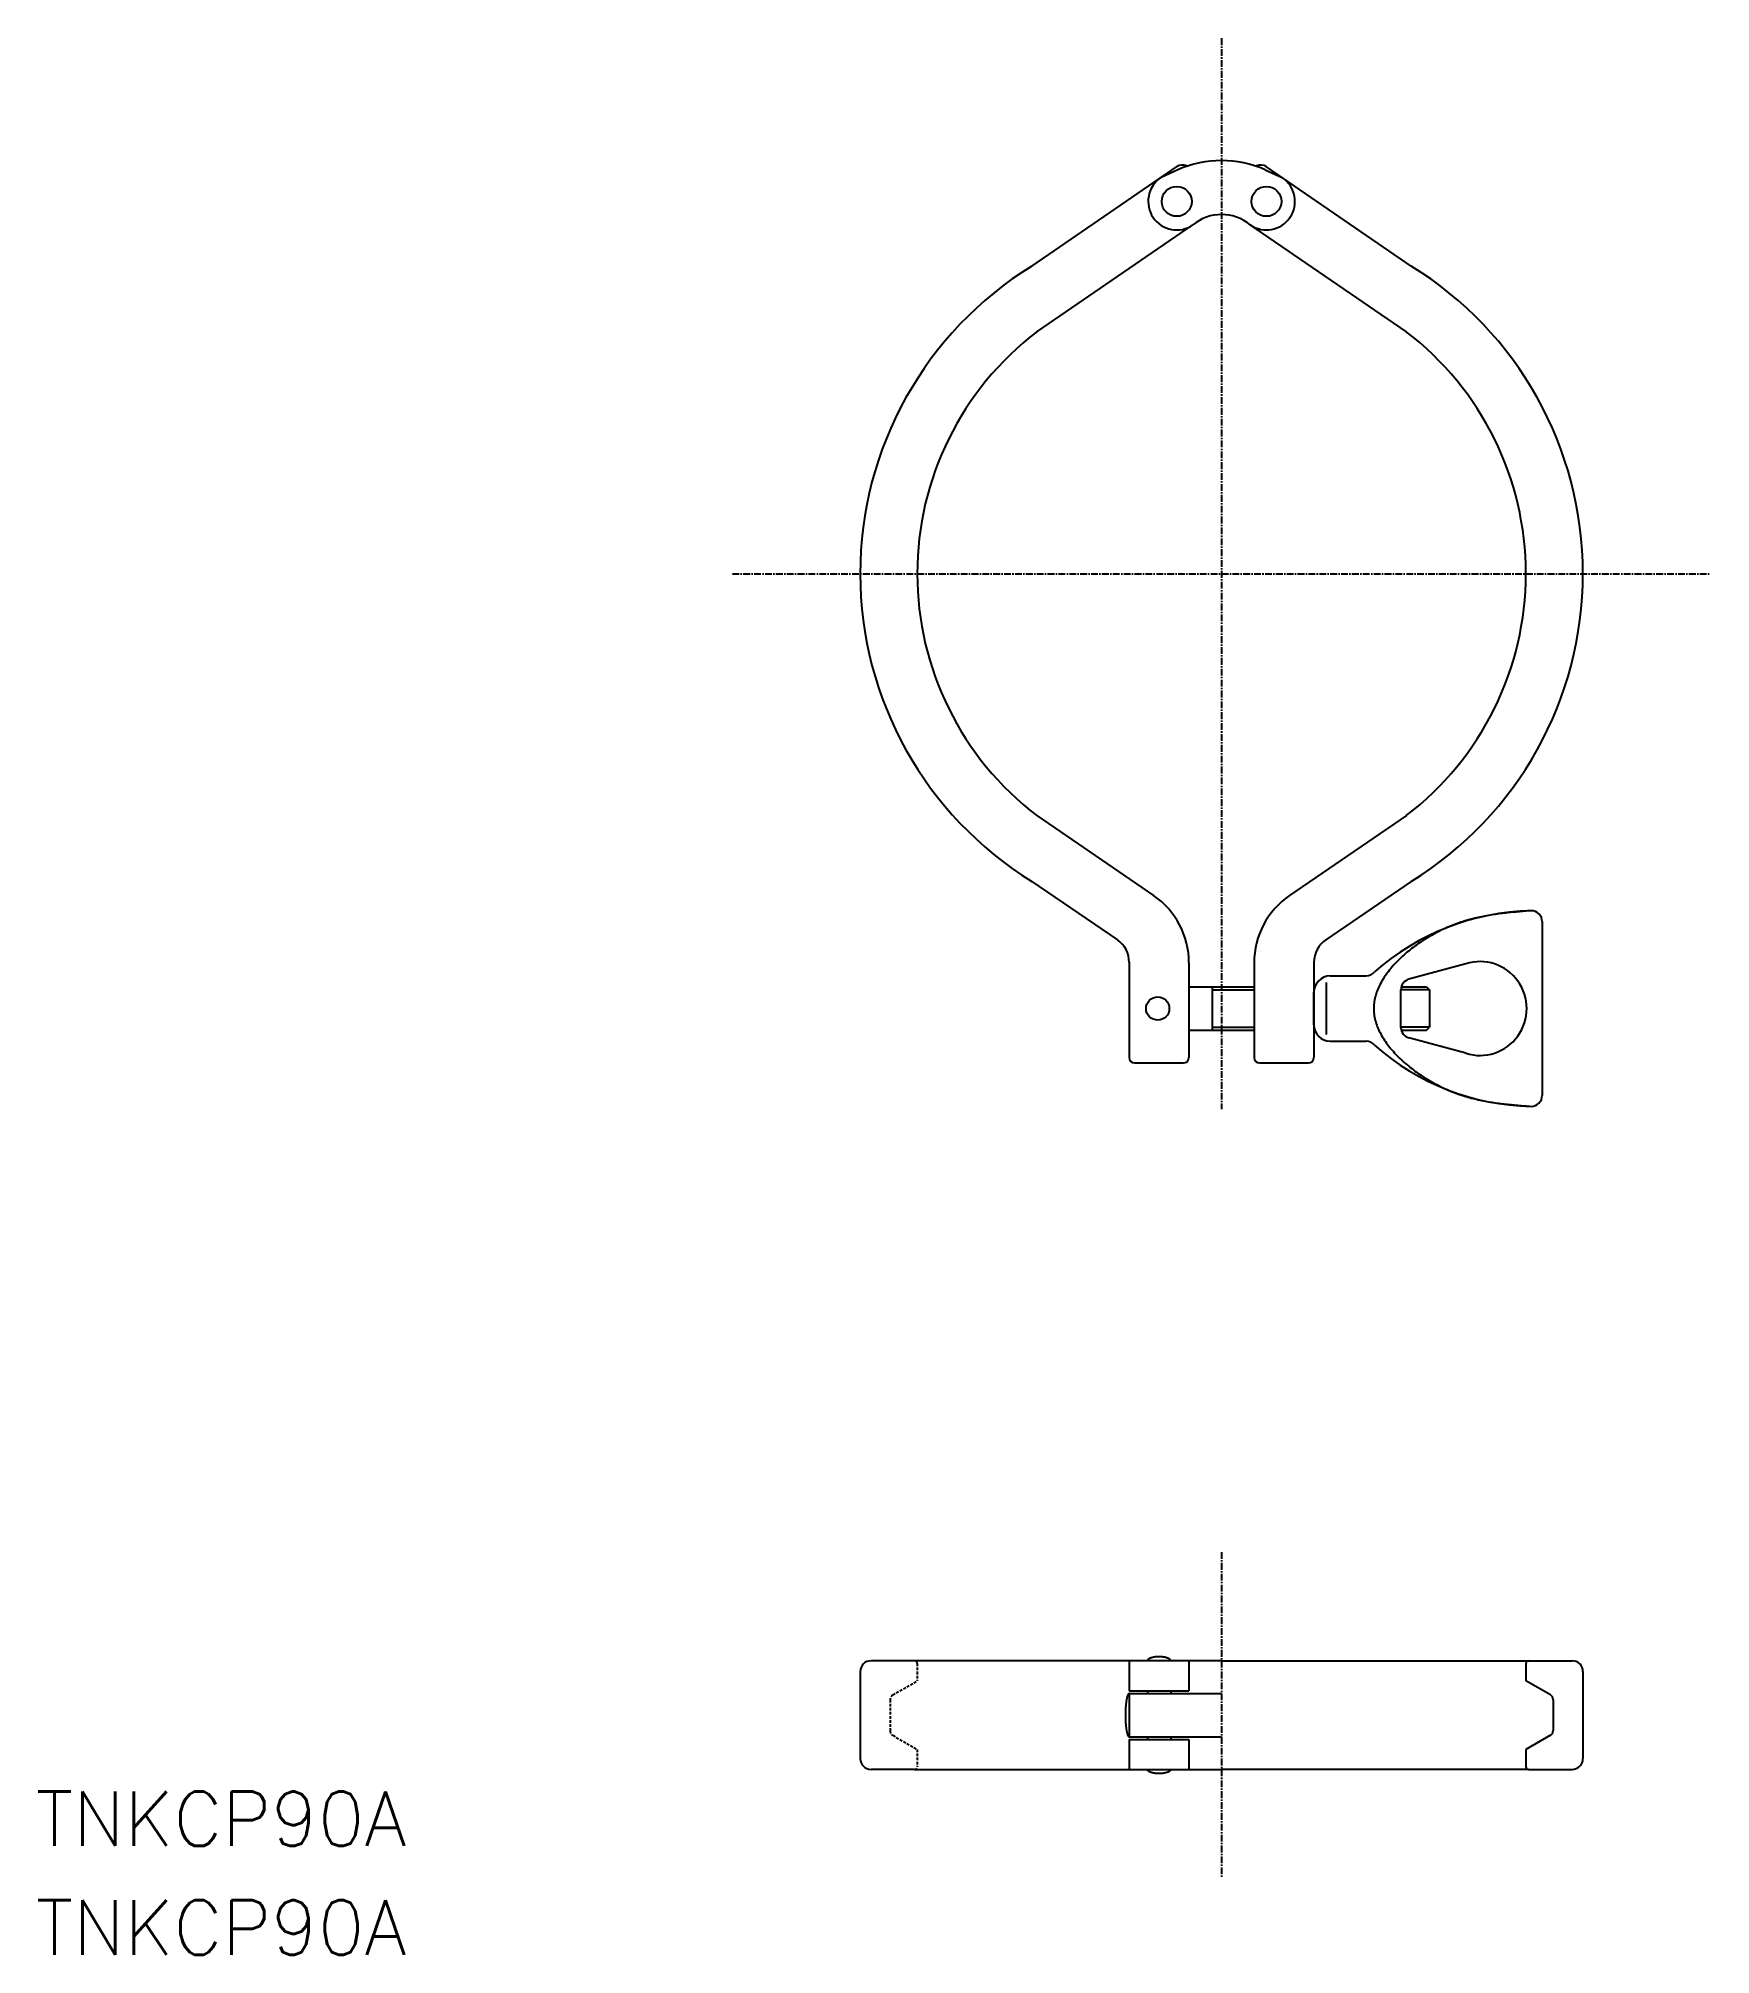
# Model space of a CAD drawing. Extents: x 199 to 507, y 418 to 771.
import ezdxf

# ---------------------------------------------------------------- set-up
doc = ezdxf.new("R2010")
doc.units = 0
doc.linetypes.add('CENTER', pattern=[2, 1.25, -0.25, 0.25, -0.25])
doc.linetypes.add('DASHED', pattern=[0.75, 0.5, -0.25])
doc.layers.get('0').update_dxf_attribs({"linetype": 'CONTINUOUS'})
doc.layers.add('CENTER', color=1, linetype='CENTER')
doc.styles.get("Standard").update_dxf_attribs({"font": 'txt.shx', "bigfont": 'bigfont.shx'})

msp = doc.modelspace()

# ---------------------------------------------------------------- linework, layer by layer
at = {"color": 7, "linetype": 'CONTINUOUS'}
for p, q in [((381.59, 729.12), (408.23, 747.36)), ((408.48, 746.84), (405.28, 745.35)), ((424.52, 746.84), (427.76, 745.32)), ((451.41, 729.12), (424.77, 747.36)), ((382.5, 717.02), (411.22, 736.68)), ((450.5, 717.02), (421.78, 736.68)), ((382.5, 628.02), (403.98, 613.32)), ((450.5, 628.02), (429.03, 613.32)), ((381.59, 615.92), (397.33, 605.14)), ((451.41, 615.92), (435.68, 605.14)), ((475.5, 608.52), (475.5, 576.52)), ((399.5, 601.02), (399.5, 583.51)), ((410.5, 600.94), (410.5, 583.51)), ((422.5, 600.94), (422.5, 583.51)), ((433.5, 601.02), (433.5, 583.51)), ((461.43, 600.74), (450.98, 597.92)), ((410.5, 596.52), (422.5, 596.52)), ((414.75, 596.52), (414.75, 588.52)), ((414.75, 595.97), (422.5, 595.97)), ((435.74, 597.3), (435.74, 587.74)), ((436.5, 598.52), (443.1, 598.52)), ((449.5, 589.05), (449.5, 595.99)), ((454.75, 595.97), (449.5, 595.97)), ((449.57, 596.52), (454.2, 596.52)), ((454.2, 596.52), (454.75, 595.97)), ((454.75, 595.97), (454.75, 589.07)), ((433.5, 589.52), (433.5, 595.52)), ((414.75, 589.07), (422.5, 589.07)), ((454.75, 589.07), (449.5, 589.07)), ((454.2, 588.52), (454.75, 589.07)), ((410.5, 588.52), (422.5, 588.52)), ((436.5, 586.52), (443.1, 586.52)), ((449.57, 588.52), (454.2, 588.52)), ((461.43, 584.29), (450.98, 587.12)), ((400.5, 582.51), (409.5, 582.51)), ((423.5, 582.51), (432.5, 582.51)), ((360, 472.52), (352, 472.52)), ((367.7, 472.52), (360, 472.52)), ((416.5, 472.52), (367.7, 472.52)), ((399.5, 472.52), (399.5, 467.02)), ((410.5, 472.52), (410.5, 467.02)), ((416.5, 472.52), (465.3, 472.52)), ((465.3, 472.52), (473, 472.52)), ((473, 472.52), (481, 472.52)), ((350, 470.52), (350, 454.52)), ((472.5, 472.02), (472.5, 468.83)), ((483, 470.52), (483, 454.52)), ((399.5, 467.02), (410.5, 467.02)), ((399.5, 466.52), (416.5, 466.52)), ((399.5, 466.52), (399.5, 458.52)), ((402.86, 467.02), (402.86, 466.52)), ((407.14, 467.02), (407.14, 466.52)), ((477, 466.23), (472.5, 468.83)), ((477.5, 465.36), (477.5, 459.67)), ((399.5, 458.52), (416.5, 458.52)), ((402.86, 458.52), (402.86, 458.02)), ((407.14, 458.52), (407.14, 458.02)), ((477, 458.81), (472.5, 456.21)), ((399.5, 458.02), (410.5, 458.02)), ((399.5, 458.02), (399.5, 452.52)), ((410.5, 458.02), (410.5, 452.52)), ((472.5, 456.21), (472.5, 453.02)), ((360, 452.52), (352, 452.52)), ((360, 452.52), (365.68, 452.52)), ((365.68, 452.52), (416.5, 452.52)), ((473, 452.52), (416.5, 452.52)), ((473, 452.52), (481, 452.52))]:
    msp.add_line(p, q, dxfattribs=at)
at = {"color": 3, "linetype": 'DASHED'}
for p, q in [((360.5, 472.02), (360.5, 468.83)), ((356, 466.23), (360.5, 468.83)), ((355.5, 465.36), (355.5, 459.67)), ((356, 458.81), (360.5, 456.21)), ((360.5, 456.21), (360.5, 453.02))]:
    msp.add_line(p, q, dxfattribs=at)
at = {"color": 7}
msp.add_polyline3d([(473.43, 610.52, 0), (473.12, 610.49, 0), (472.81, 610.47, 0), (472.5, 610.44, 0), (472.18, 610.42, 0), (471.87, 610.39, 0), (471.56, 610.37, 0), (471.24, 610.34, 0), (470.93, 610.31, 0), (470.62, 610.28, 0), (470.3, 610.25, 0), (469.99, 610.23, 0), (469.68, 610.19, 0), (469.36, 610.16, 0), (469.05, 610.13, 0), (468.73, 610.09, 0), (468.42, 610.06, 0), (468.11, 610.02, 0), (467.79, 609.98, 0), (467.48, 609.94, 0), (467.16, 609.9, 0), (466.85, 609.85, 0), (466.54, 609.8, 0), (466.22, 609.76, 0), (465.9, 609.71, 0), (465.59, 609.65, 0), (465.27, 609.6, 0), (464.96, 609.54, 0), (464.64, 609.48, 0), (464.33, 609.41, 0), (464.01, 609.35, 0), (463.7, 609.27, 0), (463.38, 609.2, 0), (463.06, 609.13, 0), (462.75, 609.05, 0), (462.43, 608.97, 0), (462.12, 608.88, 0), (461.8, 608.79, 0), (461.48, 608.7, 0), (461.16, 608.6, 0), (460.85, 608.5, 0), (460.53, 608.4, 0), (460.21, 608.29, 0), (459.89, 608.18, 0), (459.57, 608.06, 0), (459.25, 607.94, 0), (458.93, 607.82, 0), (458.61, 607.69, 0), (458.3, 607.55, 0), (457.98, 607.42, 0), (457.65, 607.27, 0), (457.33, 607.13, 0), (457.01, 606.97, 0), (456.69, 606.82, 0), (456.37, 606.66, 0), (456.06, 606.49, 0), (455.74, 606.32, 0), (455.42, 606.15, 0), (455.11, 605.97, 0), (454.79, 605.79, 0), (454.48, 605.6, 0), (454.17, 605.41, 0), (453.86, 605.22, 0), (453.55, 605.02, 0), (453.24, 604.82, 0), (452.94, 604.61, 0), (452.64, 604.41, 0), (452.34, 604.2, 0), (452.05, 603.98, 0), (451.75, 603.76, 0), (451.47, 603.54, 0), (451.18, 603.32, 0), (450.9, 603.09, 0), (450.62, 602.86, 0), (450.35, 602.63, 0), (450.08, 602.39, 0), (449.81, 602.15, 0), (449.55, 601.91, 0), (449.29, 601.66, 0), (449.04, 601.42, 0), (448.79, 601.17, 0), (448.55, 600.92, 0), (448.31, 600.66, 0), (448.08, 600.41, 0), (447.86, 600.15, 0), (447.64, 599.89, 0), (447.42, 599.63, 0), (447.21, 599.36, 0), (447.01, 599.1, 0), (446.82, 598.83, 0), (446.63, 598.56, 0), (446.45, 598.29, 0), (446.27, 598.02, 0), (446.1, 597.74, 0), (445.94, 597.47, 0), (445.79, 597.19, 0), (445.64, 596.91, 0), (445.51, 596.63, 0), (445.38, 596.35, 0), (445.26, 596.07, 0), (445.14, 595.79, 0), (445.04, 595.51, 0), (444.94, 595.22, 0), (444.86, 594.94, 0), (444.78, 594.65, 0), (444.71, 594.37, 0), (444.65, 594.08, 0), (444.6, 593.79, 0), (444.56, 593.51, 0), (444.53, 593.22, 0), (444.51, 592.93, 0), (444.5, 592.64, 0), (444.5, 592.36, 0), (444.51, 592.07, 0), (444.54, 591.78, 0), (444.57, 591.49, 0), (444.61, 591.21, 0), (444.66, 590.92, 0), (444.72, 590.63, 0), (444.79, 590.35, 0), (444.87, 590.06, 0), (444.96, 589.78, 0), (445.05, 589.49, 0), (445.16, 589.21, 0), (445.27, 588.93, 0), (445.39, 588.65, 0), (445.52, 588.37, 0), (445.66, 588.09, 0), (445.81, 587.81, 0), (445.96, 587.53, 0), (446.13, 587.26, 0), (446.29, 586.98, 0), (446.47, 586.71, 0), (446.65, 586.44, 0), (446.84, 586.17, 0), (447.04, 585.9, 0), (447.24, 585.63, 0), (447.45, 585.37, 0), (447.67, 585.11, 0), (447.89, 584.85, 0), (448.11, 584.59, 0), (448.35, 584.33, 0), (448.58, 584.08, 0), (448.82, 583.83, 0), (449.07, 583.58, 0), (449.33, 583.33, 0), (449.58, 583.09, 0), (449.85, 582.85, 0), (450.11, 582.61, 0), (450.38, 582.37, 0), (450.66, 582.14, 0), (450.94, 581.91, 0), (451.22, 581.68, 0), (451.5, 581.46, 0), (451.79, 581.24, 0), (452.08, 581.02, 0), (452.38, 580.8, 0), (452.68, 580.59, 0), (452.98, 580.39, 0), (453.28, 580.18, 0), (453.59, 579.98, 0), (453.89, 579.78, 0), (454.2, 579.59, 0), (454.51, 579.4, 0), (454.83, 579.22, 0), (455.14, 579.04, 0), (455.46, 578.86, 0), (455.77, 578.68, 0), (456.09, 578.52, 0), (456.41, 578.35, 0), (456.73, 578.19, 0), (457.05, 578.04, 0), (457.37, 577.88, 0), (457.69, 577.74, 0), (458, 577.6, 0), (458.32, 577.46, 0), (458.64, 577.33, 0), (458.96, 577.2, 0), (459.28, 577.07, 0), (459.6, 576.95, 0), (459.92, 576.84, 0), (460.24, 576.73, 0), (460.55, 576.62, 0), (460.87, 576.52, 0), (461.19, 576.42, 0), (461.5, 576.32, 0), (461.82, 576.23, 0), (462.14, 576.14, 0), (462.45, 576.06, 0), (462.77, 575.98, 0), (463.09, 575.9, 0), (463.4, 575.82, 0), (463.72, 575.75, 0), (464.04, 575.68, 0), (464.35, 575.61, 0), (464.67, 575.55, 0), (464.98, 575.49, 0), (465.3, 575.43, 0), (465.61, 575.38, 0), (465.93, 575.32, 0), (466.24, 575.27, 0), (466.56, 575.22, 0), (466.87, 575.18, 0), (467.19, 575.13, 0), (467.5, 575.09, 0), (467.81, 575.05, 0), (468.13, 575.01, 0), (468.44, 574.97, 0), (468.76, 574.94, 0), (469.07, 574.9, 0), (469.38, 574.87, 0), (469.7, 574.84, 0), (470.01, 574.81, 0), (470.32, 574.78, 0), (470.64, 574.75, 0), (470.95, 574.72, 0), (471.27, 574.69, 0), (471.58, 574.67, 0), (471.89, 574.64, 0), (472.21, 574.62, 0), (472.52, 574.59, 0), (472.83, 574.57, 0), (473.15, 574.54, 0), (473.46, 574.52, 0)], dxfattribs=at)
at = {"color": 7, "linetype": 'CONTINUOUS'}
for points in [[(407.14, 472.52, 0), (407.14, 472.54, 0), (407.14, 472.55, 0), (407.13, 472.57, 0), (407.13, 472.59, 0), (407.12, 472.61, 0), (407.12, 472.63, 0), (407.11, 472.64, 0), (407.1, 472.66, 0), (407.09, 472.68, 0), (407.07, 472.7, 0), (407.06, 472.72, 0), (407.05, 472.73, 0), (407.03, 472.75, 0), (407.01, 472.77, 0), (407, 472.79, 0), (406.98, 472.8, 0), (406.95, 472.82, 0), (406.93, 472.84, 0), (406.91, 472.85, 0), (406.89, 472.87, 0), (406.86, 472.88, 0), (406.83, 472.9, 0), (406.81, 472.92, 0), (406.78, 472.93, 0), (406.75, 472.95, 0), (406.72, 472.96, 0), (406.69, 472.98, 0), (406.65, 472.99, 0), (406.62, 473, 0), (406.58, 473.02, 0), (406.55, 473.03, 0), (406.51, 473.05, 0), (406.48, 473.06, 0), (406.44, 473.07, 0), (406.4, 473.08, 0), (406.36, 473.09, 0), (406.32, 473.11, 0), (406.27, 473.12, 0), (406.23, 473.13, 0), (406.19, 473.14, 0), (406.14, 473.15, 0), (406.1, 473.16, 0), (406.06, 473.17, 0), (406.01, 473.17, 0), (405.96, 473.18, 0), (405.92, 473.19, 0), (405.87, 473.2, 0), (405.82, 473.21, 0), (405.77, 473.21, 0), (405.72, 473.22, 0), (405.67, 473.23, 0), (405.62, 473.23, 0), (405.57, 473.24, 0), (405.52, 473.24, 0), (405.47, 473.25, 0), (405.42, 473.25, 0), (405.37, 473.25, 0), (405.31, 473.25, 0), (405.26, 473.26, 0), (405.21, 473.26, 0), (405.16, 473.26, 0), (405.11, 473.26, 0), (405.05, 473.26, 0), (405, 473.26, 0), (404.95, 473.26, 0), (404.9, 473.26, 0), (404.84, 473.26, 0), (404.79, 473.26, 0), (404.74, 473.26, 0), (404.69, 473.25, 0), (404.63, 473.25, 0), (404.58, 473.25, 0), (404.53, 473.25, 0), (404.48, 473.24, 0), (404.43, 473.24, 0), (404.38, 473.23, 0), (404.33, 473.23, 0), (404.28, 473.22, 0), (404.23, 473.21, 0), (404.18, 473.21, 0), (404.13, 473.2, 0), (404.09, 473.19, 0), (404.04, 473.18, 0), (403.99, 473.17, 0), (403.95, 473.17, 0), (403.9, 473.16, 0), (403.86, 473.15, 0), (403.81, 473.14, 0), (403.77, 473.13, 0), (403.73, 473.12, 0), (403.69, 473.11, 0), (403.64, 473.09, 0), (403.61, 473.08, 0), (403.56, 473.07, 0), (403.53, 473.06, 0), (403.49, 473.05, 0), (403.45, 473.03, 0), (403.42, 473.02, 0), (403.38, 473, 0), (403.35, 472.99, 0), (403.32, 472.98, 0), (403.28, 472.96, 0), (403.25, 472.95, 0), (403.22, 472.93, 0), (403.19, 472.92, 0), (403.17, 472.9, 0), (403.14, 472.88, 0), (403.12, 472.87, 0), (403.09, 472.85, 0), (403.07, 472.84, 0), (403.05, 472.82, 0), (403.03, 472.8, 0), (403.01, 472.79, 0), (402.99, 472.77, 0), (402.97, 472.75, 0), (402.95, 472.73, 0), (402.94, 472.72, 0), (402.93, 472.7, 0), (402.92, 472.68, 0), (402.9, 472.66, 0), (402.89, 472.64, 0), (402.89, 472.63, 0), (402.88, 472.61, 0), (402.87, 472.59, 0), (402.87, 472.57, 0), (402.87, 472.55, 0), (402.86, 472.54, 0), (402.86, 472.52, 0)], [(399.5, 466.52, 0), (399.48, 466.51, 0), (399.47, 466.51, 0), (399.45, 466.51, 0), (399.43, 466.5, 0), (399.42, 466.49, 0), (399.4, 466.47, 0), (399.38, 466.46, 0), (399.36, 466.44, 0), (399.35, 466.42, 0), (399.33, 466.4, 0), (399.31, 466.37, 0), (399.3, 466.34, 0), (399.28, 466.31, 0), (399.26, 466.28, 0), (399.25, 466.25, 0), (399.23, 466.21, 0), (399.22, 466.17, 0), (399.2, 466.13, 0), (399.19, 466.09, 0), (399.17, 466.04, 0), (399.16, 466, 0), (399.14, 465.95, 0), (399.13, 465.9, 0), (399.11, 465.84, 0), (399.1, 465.79, 0), (399.08, 465.73, 0), (399.07, 465.67, 0), (399.06, 465.61, 0), (399.04, 465.55, 0), (399.03, 465.48, 0), (399.02, 465.41, 0), (399, 465.35, 0), (398.99, 465.27, 0), (398.98, 465.2, 0), (398.97, 465.13, 0), (398.96, 465.05, 0), (398.95, 464.98, 0), (398.94, 464.9, 0), (398.93, 464.82, 0), (398.92, 464.74, 0), (398.91, 464.66, 0), (398.9, 464.57, 0), (398.89, 464.49, 0), (398.88, 464.4, 0), (398.88, 464.31, 0), (398.87, 464.23, 0), (398.86, 464.14, 0), (398.85, 464.05, 0), (398.85, 463.96, 0), (398.84, 463.86, 0), (398.84, 463.77, 0), (398.83, 463.68, 0), (398.83, 463.58, 0), (398.82, 463.49, 0), (398.82, 463.39, 0), (398.81, 463.3, 0), (398.81, 463.2, 0), (398.81, 463.1, 0), (398.81, 463.01, 0), (398.8, 462.91, 0), (398.8, 462.81, 0), (398.8, 462.71, 0), (398.8, 462.61, 0), (398.8, 462.52, 0), (398.8, 462.42, 0), (398.8, 462.32, 0), (398.8, 462.22, 0), (398.8, 462.12, 0), (398.81, 462.03, 0), (398.81, 461.93, 0), (398.81, 461.83, 0), (398.81, 461.74, 0), (398.82, 461.64, 0), (398.82, 461.55, 0), (398.83, 461.45, 0), (398.83, 461.36, 0), (398.84, 461.26, 0), (398.84, 461.17, 0), (398.85, 461.08, 0), (398.85, 460.99, 0), (398.86, 460.9, 0), (398.87, 460.81, 0), (398.88, 460.72, 0), (398.88, 460.63, 0), (398.89, 460.55, 0), (398.9, 460.46, 0), (398.91, 460.38, 0), (398.92, 460.29, 0), (398.93, 460.21, 0), (398.94, 460.13, 0), (398.95, 460.06, 0), (398.96, 459.98, 0), (398.97, 459.9, 0), (398.98, 459.83, 0), (398.99, 459.76, 0), (399, 459.69, 0), (399.02, 459.62, 0), (399.03, 459.55, 0), (399.04, 459.49, 0), (399.06, 459.42, 0), (399.07, 459.36, 0), (399.08, 459.3, 0), (399.1, 459.25, 0), (399.11, 459.19, 0), (399.13, 459.14, 0), (399.14, 459.09, 0), (399.16, 459.04, 0), (399.17, 458.99, 0), (399.19, 458.94, 0), (399.2, 458.9, 0), (399.22, 458.86, 0), (399.23, 458.82, 0), (399.25, 458.79, 0), (399.26, 458.75, 0), (399.28, 458.72, 0), (399.3, 458.69, 0), (399.31, 458.66, 0), (399.33, 458.64, 0), (399.35, 458.61, 0), (399.36, 458.59, 0), (399.38, 458.57, 0), (399.4, 458.56, 0), (399.42, 458.55, 0), (399.43, 458.54, 0), (399.45, 458.53, 0), (399.47, 458.52, 0), (399.48, 458.52, 0), (399.5, 458.52, 0)], [(407.14, 452.52, 0), (407.14, 452.5, 0), (407.14, 452.48, 0), (407.13, 452.46, 0), (407.13, 452.44, 0), (407.12, 452.43, 0), (407.12, 452.41, 0), (407.11, 452.39, 0), (407.1, 452.37, 0), (407.09, 452.35, 0), (407.07, 452.33, 0), (407.06, 452.32, 0), (407.05, 452.3, 0), (407.03, 452.28, 0), (407.01, 452.26, 0), (407, 452.25, 0), (406.98, 452.23, 0), (406.95, 452.21, 0), (406.93, 452.2, 0), (406.91, 452.18, 0), (406.89, 452.16, 0), (406.86, 452.15, 0), (406.83, 452.13, 0), (406.81, 452.12, 0), (406.78, 452.1, 0), (406.75, 452.09, 0), (406.72, 452.07, 0), (406.69, 452.06, 0), (406.65, 452.04, 0), (406.62, 452.03, 0), (406.58, 452.01, 0), (406.55, 452, 0), (406.51, 451.99, 0), (406.48, 451.98, 0), (406.44, 451.96, 0), (406.4, 451.95, 0), (406.36, 451.94, 0), (406.32, 451.93, 0), (406.27, 451.92, 0), (406.23, 451.91, 0), (406.19, 451.9, 0), (406.14, 451.89, 0), (406.1, 451.88, 0), (406.06, 451.87, 0), (406.01, 451.86, 0), (405.96, 451.85, 0), (405.92, 451.84, 0), (405.87, 451.83, 0), (405.82, 451.83, 0), (405.77, 451.82, 0), (405.72, 451.81, 0), (405.67, 451.81, 0), (405.62, 451.8, 0), (405.57, 451.8, 0), (405.52, 451.79, 0), (405.47, 451.79, 0), (405.42, 451.78, 0), (405.37, 451.78, 0), (405.31, 451.78, 0), (405.26, 451.77, 0), (405.21, 451.77, 0), (405.16, 451.77, 0), (405.11, 451.77, 0), (405.05, 451.77, 0), (405, 451.77, 0), (404.95, 451.77, 0), (404.9, 451.77, 0), (404.84, 451.77, 0), (404.79, 451.77, 0), (404.74, 451.77, 0), (404.69, 451.78, 0), (404.63, 451.78, 0), (404.58, 451.78, 0), (404.53, 451.79, 0), (404.48, 451.79, 0), (404.43, 451.8, 0), (404.38, 451.8, 0), (404.33, 451.81, 0), (404.28, 451.81, 0), (404.23, 451.82, 0), (404.18, 451.83, 0), (404.13, 451.83, 0), (404.09, 451.84, 0), (404.04, 451.85, 0), (403.99, 451.86, 0), (403.95, 451.87, 0), (403.9, 451.88, 0), (403.86, 451.89, 0), (403.81, 451.9, 0), (403.77, 451.91, 0), (403.73, 451.92, 0), (403.69, 451.93, 0), (403.64, 451.94, 0), (403.61, 451.95, 0), (403.56, 451.96, 0), (403.53, 451.98, 0), (403.49, 451.99, 0), (403.45, 452, 0), (403.42, 452.01, 0), (403.38, 452.03, 0), (403.35, 452.04, 0), (403.32, 452.06, 0), (403.28, 452.07, 0), (403.25, 452.09, 0), (403.22, 452.1, 0), (403.19, 452.12, 0), (403.17, 452.13, 0), (403.14, 452.15, 0), (403.12, 452.16, 0), (403.09, 452.18, 0), (403.07, 452.2, 0), (403.05, 452.21, 0), (403.03, 452.23, 0), (403.01, 452.25, 0), (402.99, 452.26, 0), (402.97, 452.28, 0), (402.95, 452.3, 0), (402.94, 452.32, 0), (402.93, 452.33, 0), (402.92, 452.35, 0), (402.9, 452.37, 0), (402.89, 452.39, 0), (402.89, 452.41, 0), (402.88, 452.43, 0), (402.87, 452.44, 0), (402.87, 452.46, 0), (402.87, 452.48, 0), (402.86, 452.5, 0), (402.86, 452.52, 0)]]:
    msp.add_polyline3d(points, dxfattribs=at)
for centre, radius in [((408.25, 741.02), 2.75), ((424.75, 741.02), 2.75), ((404.75, 592.52), 2.14)]:
    msp.add_circle(centre, radius, dxfattribs=at)
for centre, radius, start, end in [((409.36, 745.71), 2, 67.3335, 124.4), ((416.5, 728.52), 20, 66.3517, 113.6483), ((423.64, 745.71), 2, 55.6, 112.6665), ((408.25, 741.02), 5.25, 124.4, 304.4), ((424.75, 741.02), 5.25, 235.6, 55.6), ((416.51, 730.36), 8.24, 50.1378, 129.9241), ((416.5, 672.52), 66.5, 121.6667, 238.3333), ((416.5, 672.52), 66.5, 301.6667, 58.3333), ((416.5, 672.52), 56, 127.3786, 232.6214), ((416.5, 672.52), 56, 307.3786, 52.6214), ((416.5, 672.52), 56, 238.5786, 238.6774), ((395.5, 600.94), 15, 0, 55.6), ((437.5, 600.94), 15, 124.4, 180), ((474.37, 565.69), 44.83, 91.1648, 131.5058), ((473.5, 608.52), 2, 0, 91.1648), ((394.5, 601.02), 5, 0, 55.6), ((438.5, 601.02), 5, 124.4, 180), ((464.03, 592.52), 8.63, 252.4367, 107.5633), ((436.5, 595.52), 3, 90, 180), ((443.1, 600.52), 2, 270, 321.3816), ((451.5, 595.99), 2, 105.1374, 180), ((436.5, 589.52), 3, 180, 270), ((451.5, 589.05), 2, 180, 254.8626), ((443.1, 584.52), 2, 38.6184, 90), ((474.37, 619.34), 44.83, 228.4942, 268.8352), ((400.5, 583.51), 1, 180, 270), ((409.5, 583.51), 1, 270, 0), ((423.5, 583.51), 1, 180, 270), ((432.5, 583.51), 1, 270, 0), ((473.5, 576.52), 2, 268.8352, 360), ((352, 470.52), 2, 90, 180), ((473, 472.02), 0.5, 90, 180), ((481, 470.52), 2, 0, 90), ((476.5, 465.36), 1, 0, 60), ((476.5, 459.67), 1, 300, 0), ((352, 454.52), 2, 180, 270), ((473, 453.02), 0.5, 180, 270), ((481, 454.52), 2, 270, 0)]:
    msp.add_arc(centre, radius, start, end, dxfattribs=at)
at = {"color": 3, "linetype": 'DASHED'}
for centre, radius, start, end in [((360, 472.02), 0.5, 0, 90), ((356.5, 465.36), 1, 120, 180), ((356.5, 459.67), 1, 180, 240), ((360, 453.02), 0.5, 270, 0)]:
    msp.add_arc(centre, radius, start, end, dxfattribs=at)
at = {"layer": 'CENTER', "color": 1, "linetype": 'CENTER'}
for p, q in [((416.5, 771.02), (416.5, 574.02)), ((326.5, 672.52), (506.5, 672.52)), ((416.5, 492.52), (416.5, 432.52))]:
    msp.add_line(p, q, dxfattribs=at)

# ---------------------------------------------------------------- texts
at = {"color": 7, "linetype": 'CONTINUOUS'}
for p in [(198.35, 438.45), (198.35, 418.45)]:
    msp.add_text('TNKCP90A', height=10, dxfattribs=at).set_placement(p)

doc.saveas('drawing.dxf')
